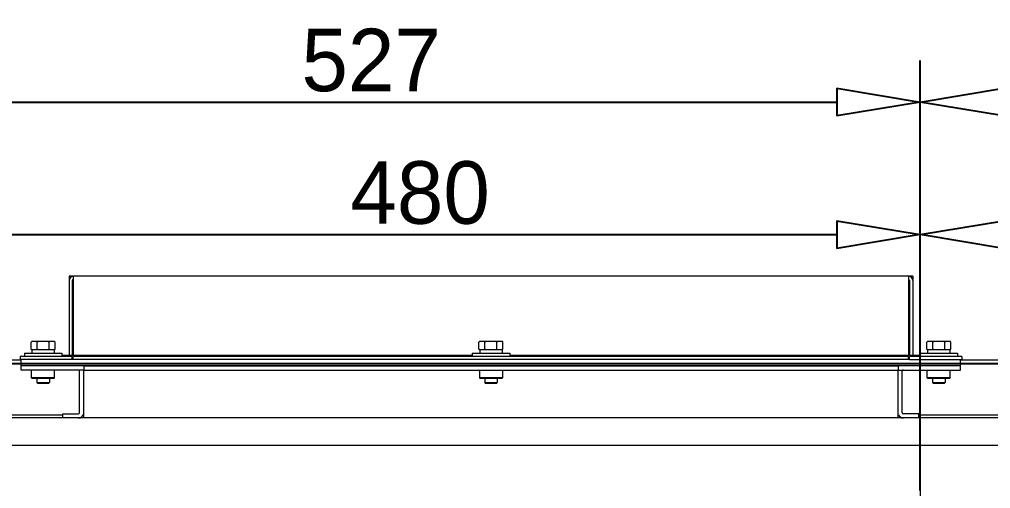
# Model space of a CAD drawing. Header units: inches. Extents: x -4705 to 38647, y 7098 to 31800.
# Drawn here: x 4938.1 to 5404.4, y 26588.1 to 26813.3 of the extents above; entities that cross this region are included whole.
import ezdxf

# ---------------------------------------------------------------- set-up
doc = ezdxf.new("R2010")
doc.units = ezdxf.units.IN
doc.header["$LTSCALE"] = 10
doc.header["$MEASUREMENT"] = 0
doc.linetypes.add('CENTER', pattern=[2, 1.25, -0.25, 0.25, -0.25])
doc.linetypes.add('CENTERX2', pattern=[20.32, 12.7, -2.54, 2.54, -2.54])
doc.layers.get('0').update_dxf_attribs({"lineweight": 0})
doc.layers.get('Defpoints').update_dxf_attribs({"lineweight": 0})
doc.layers.add('00_COMPONENTS', color=7, linetype='Continuous', lineweight=0)
doc.styles.get("Standard").update_dxf_attribs({"font": 'SourceHanSansCN-Normal.ttf'})
doc.dimstyles.new('副本 (2) Standard', dxfattribs={"dimtxt": 30, "dimasz": 40, "dimexe": 20, "dimexo": 2, "dimgap": 5, "dimtad": 1, "dimtoh": 1, "dimdec": 0, "dimdsep": 46, "dimtxsty": 'Standard', "dimblk": 'CLOSEDBLANK', "dimcen": 0.09, "dimclrd": 256, "dimadec": 0, "dimazin": 0, "dimtfac": 1, "dimtdec": 0, "dimtofl": 0, "dimtmove": 1, "dimatfit": 2, "dimldrblk": 'CLOSEDBLANK', "dimfxl": 1, "dimtolj": 1, "dimtzin": 0, "dimarcsym": 0})

# ---------------------------------------------------------------- blocks, each defined once
blk = doc.blocks.new('_ClosedBlank')
at = {"color": 0, "linetype": 'ByBlock', "lineweight": -2}
for p, q in [((-1, 0.167), (0, 0)), ((-1, 0.167), (-1, -0.167)), ((0, 0), (-1, -0.167))]:
    blk.add_line(p, q, dxfattribs=at)
blk = doc.blocks.new('*D19')
at = {"color": 0, "linetype": 'CENTER', "lineweight": -2, "ltscale": 50, "transparency": 16777216}
for p, q in [((4890.51, 26610.97), (4890.51, 26729.97)), ((5370.51, 26597.74), (5370.51, 26729.97))]:
    blk.add_line(p, q, dxfattribs=at)
at = {"linetype": 'CENTER', "lineweight": -2, "ltscale": 50, "transparency": 16777216}
blk.add_line((4930.51, 26709.97), (5330.51, 26709.97), dxfattribs=at)
at = {"layer": 'Defpoints', "color": 0, "linetype": 'CENTER', "transparency": 16777216}
for p in [(5370.51, 26709.97), (4890.51, 26608.97), (5370.51, 26595.74)]:
    blk.add_point(p, dxfattribs=at)
at = {"linetype": 'ByBlock', "lineweight": -2, "transparency": 16777216, "xscale": 40, "yscale": 40, "zscale": 40, "rotation": 180}
blk.add_blockref('_ClosedBlank', (4890.51, 26709.97), dxfattribs=at)
at = {"linetype": 'ByBlock', "lineweight": -2, "transparency": 16777216, "xscale": 40, "yscale": 40, "zscale": 40}
blk.add_blockref('_ClosedBlank', (5370.51, 26709.97), dxfattribs=at)
at = {"color": 0, "linetype": 'CENTER', "ltscale": 50, "transparency": 16777216, "insert": (5130.51, 26729.97), "char_height": 30, "attachment_point": 5}
blk.add_mtext('\\A1;480', dxfattribs=at)
blk = doc.blocks.new('*D20')
at = {"color": 0, "linetype": 'CENTER', "lineweight": -2, "ltscale": 50, "transparency": 16777216}
for p, q in [((5370.51, 26597.74), (5370.51, 26729.97)), ((5850.51, 26610.97), (5850.51, 26729.97))]:
    blk.add_line(p, q, dxfattribs=at)
at = {"linetype": 'CENTER', "lineweight": -2, "ltscale": 50, "transparency": 16777216}
blk.add_line((5410.51, 26709.97), (5810.51, 26709.97), dxfattribs=at)
at = {"layer": 'Defpoints', "color": 0, "linetype": 'CENTER', "transparency": 16777216}
for p in [(5850.51, 26709.97), (5850.51, 26608.97), (5370.51, 26595.74)]:
    blk.add_point(p, dxfattribs=at)
at = {"linetype": 'ByBlock', "lineweight": -2, "transparency": 16777216, "xscale": 40, "yscale": 40, "zscale": 40, "rotation": 180}
blk.add_blockref('_ClosedBlank', (5370.51, 26709.97), dxfattribs=at)
at = {"linetype": 'ByBlock', "lineweight": -2, "transparency": 16777216, "xscale": 40, "yscale": 40, "zscale": 40}
blk.add_blockref('_ClosedBlank', (5850.51, 26709.97), dxfattribs=at)
at = {"color": 0, "linetype": 'CENTER', "ltscale": 50, "transparency": 16777216, "insert": (5610.51, 26729.97), "char_height": 30, "attachment_point": 5}
blk.add_mtext('\\A1;480', dxfattribs=at)
blk = doc.blocks.new('*D21')
at = {"color": 0, "linetype": 'CENTER', "lineweight": -2, "ltscale": 50, "transparency": 16777216}
for p, q in [((4843.51, 26563.97), (4843.51, 26793.6)), ((5370.51, 26589.89), (5370.51, 26793.6))]:
    blk.add_line(p, q, dxfattribs=at)
at = {"linetype": 'CENTER', "lineweight": -2, "ltscale": 50, "transparency": 16777216}
blk.add_line((4883.51, 26773.6), (5330.51, 26773.6), dxfattribs=at)
at = {"layer": 'Defpoints', "color": 0, "linetype": 'CENTER', "transparency": 16777216}
for p in [(5370.51, 26773.6), (5370.51, 26587.89), (4843.51, 26561.97)]:
    blk.add_point(p, dxfattribs=at)
at = {"linetype": 'ByBlock', "lineweight": -2, "transparency": 16777216, "xscale": 40, "yscale": 40, "zscale": 40, "rotation": 180}
blk.add_blockref('_ClosedBlank', (4843.51, 26773.6), dxfattribs=at)
at = {"linetype": 'ByBlock', "lineweight": -2, "transparency": 16777216, "xscale": 40, "yscale": 40, "zscale": 40}
blk.add_blockref('_ClosedBlank', (5370.51, 26773.6), dxfattribs=at)
at = {"color": 0, "linetype": 'CENTER', "ltscale": 50, "transparency": 16777216, "insert": (5107.01, 26793.6), "char_height": 30, "attachment_point": 5}
blk.add_mtext('\\A1;527', dxfattribs=at)
blk = doc.blocks.new('*D22')
at = {"color": 0, "linetype": 'CENTER', "lineweight": -2, "ltscale": 50, "transparency": 16777216}
for p, q in [((5370.51, 26587.16), (5370.51, 26793.6)), ((5897.51, 26563.97), (5897.51, 26793.6))]:
    blk.add_line(p, q, dxfattribs=at)
at = {"linetype": 'CENTER', "lineweight": -2, "ltscale": 50, "transparency": 16777216}
blk.add_line((5410.51, 26773.6), (5857.51, 26773.6), dxfattribs=at)
at = {"layer": 'Defpoints', "color": 0, "linetype": 'CENTER', "transparency": 16777216}
for p in [(5897.51, 26773.6), (5370.51, 26585.16), (5897.51, 26561.97)]:
    blk.add_point(p, dxfattribs=at)
at = {"linetype": 'ByBlock', "lineweight": -2, "transparency": 16777216, "xscale": 40, "yscale": 40, "zscale": 40, "rotation": 180}
blk.add_blockref('_ClosedBlank', (5370.51, 26773.6), dxfattribs=at)
at = {"linetype": 'ByBlock', "lineweight": -2, "transparency": 16777216, "xscale": 40, "yscale": 40, "zscale": 40}
blk.add_blockref('_ClosedBlank', (5897.51, 26773.6), dxfattribs=at)
at = {"color": 0, "linetype": 'CENTER', "ltscale": 50, "transparency": 16777216, "insert": (5634.01, 26793.6), "char_height": 30, "attachment_point": 5}
blk.add_mtext('\\A1;527', dxfattribs=at)
blk = doc.blocks.new('*D27')
at = {"color": 0, "linetype": 'CENTER', "lineweight": -2, "ltscale": 50, "transparency": 16777216}
for p, q in [((5752.36, 26647.97), (4784.99, 26647.97)), ((5039.92, 26251.97), (4784.99, 26251.97))]:
    blk.add_line(p, q, dxfattribs=at)
at = {"linetype": 'CENTER', "lineweight": -2, "ltscale": 50, "transparency": 16777216}
blk.add_line((4804.99, 26607.97), (4804.99, 26291.97), dxfattribs=at)
at = {"layer": 'Defpoints', "color": 0, "linetype": 'CENTER', "transparency": 16777216}
for p in [(5754.36, 26647.97), (4804.99, 26251.97), (5041.92, 26251.97)]:
    blk.add_point(p, dxfattribs=at)
at = {"linetype": 'ByBlock', "lineweight": -2, "transparency": 16777216, "xscale": 40, "yscale": 40, "zscale": 40}
for p, rotation in [((4804.99, 26647.97), 90), ((4804.99, 26251.97), 270)]:
    blk.add_blockref('_ClosedBlank', p, dxfattribs=dict(at, rotation=rotation))
at = {"color": 0, "linetype": 'CENTER', "ltscale": 50, "transparency": 16777216, "insert": (4784.99, 26449.97), "char_height": 30, "attachment_point": 5, "rotation": 90}
blk.add_mtext('\\A1;396', dxfattribs=at)
blk = doc.blocks.new('*D28')
at = {"color": 0, "linetype": 'CENTER', "lineweight": -2, "ltscale": 50, "transparency": 16777216}
for p, q in [((5507.92, 26647.97), (4733.1, 26647.97)), ((5040.89, 26201.97), (4733.1, 26201.97))]:
    blk.add_line(p, q, dxfattribs=at)
at = {"linetype": 'CENTER', "lineweight": -2, "ltscale": 50, "transparency": 16777216}
blk.add_line((4753.1, 26607.97), (4753.1, 26241.97), dxfattribs=at)
at = {"layer": 'Defpoints', "color": 0, "linetype": 'CENTER', "transparency": 16777216}
for p in [(5509.92, 26647.97), (4753.1, 26201.97), (5042.89, 26201.97)]:
    blk.add_point(p, dxfattribs=at)
at = {"linetype": 'ByBlock', "lineweight": -2, "transparency": 16777216, "xscale": 40, "yscale": 40, "zscale": 40}
for p, rotation in [((4753.1, 26647.97), 90), ((4753.1, 26201.97), 270)]:
    blk.add_blockref('_ClosedBlank', p, dxfattribs=dict(at, rotation=rotation))
at = {"color": 0, "linetype": 'CENTER', "ltscale": 50, "transparency": 16777216, "insert": (4733.1, 26424.97), "char_height": 30, "attachment_point": 5, "rotation": 90}
blk.add_mtext('\\A1;446', dxfattribs=at)

msp = doc.modelspace()

# ---------------------------------------------------------------- linework, layer by layer
at = {"color": 0, "linetype": 'CENTER', "ltscale": 50}
msp.add_line((4890.509, 26608.974), (5850.509, 26608.974), dxfattribs=at)
at = {"color": 1, "linetype": 'CENTERX2', "ltscale": 50}
msp.add_line((5370.509, 26608.974), (5370.509, 25821.134), dxfattribs=at)
at = {"layer": '00_COMPONENTS', "color": 1, "linetype": 'Continuous'}
for p, q in [((5367.009, 26689.974), (4962.009, 26689.974)), ((4962.009, 26689.974), (4962.009, 26688.474)), ((4962.009, 26687.974), (4962.009, 26651.974)), ((4963.509, 26687.974), (4964.009, 26687.974)), ((4963.509, 26687.974), (4963.509, 26651.974)), ((4964.009, 26689.974), (4964.009, 26651.974)), ((5365.009, 26689.974), (5365.009, 26651.974)), ((5365.509, 26687.974), (5365.009, 26687.974)), ((5365.509, 26687.974), (5365.509, 26651.974)), ((5367.009, 26689.974), (5367.009, 26688.474)), ((5367.009, 26687.974), (5367.009, 26651.974))]:
    msp.add_line(p, q, dxfattribs=at)
at = {"layer": '00_COMPONENTS', "color": 7, "linetype": 'Continuous'}
for p, q in [((4943.736, 26658.374), (4944.036, 26658.674)), ((4943.736, 26654.974), (4943.736, 26658.374)), ((4944.036, 26654.674), (4943.736, 26654.974)), ((4954.983, 26658.674), (4944.036, 26658.674)), ((4954.983, 26654.674), (4944.036, 26654.674)), ((4944.154, 26654.674), (4944.154, 26653.074)), ((4946.623, 26654.974), (4946.623, 26658.374)), ((4952.396, 26654.974), (4952.396, 26658.374)), ((4954.864, 26654.674), (4954.864, 26653.074)), ((4955.283, 26658.374), (4954.983, 26658.674)), ((4954.983, 26654.674), (4955.283, 26654.974)), ((4955.283, 26654.974), (4955.283, 26658.374)), ((5158.736, 26658.374), (5159.036, 26658.674)), ((5158.736, 26654.974), (5158.736, 26658.374)), ((5159.036, 26654.674), (5158.736, 26654.974)), ((5169.983, 26658.674), (5159.036, 26658.674)), ((5169.983, 26654.674), (5159.036, 26654.674)), ((5159.154, 26654.674), (5159.154, 26653.074)), ((5161.623, 26654.974), (5161.623, 26658.374)), ((5167.396, 26654.974), (5167.396, 26658.374)), ((5169.864, 26654.674), (5169.864, 26653.074)), ((5170.283, 26658.374), (5169.983, 26658.674)), ((5169.983, 26654.674), (5170.283, 26654.974)), ((5170.283, 26654.974), (5170.283, 26658.374)), ((5373.736, 26658.374), (5374.036, 26658.674)), ((5373.736, 26654.974), (5373.736, 26658.374)), ((5374.036, 26654.674), (5373.736, 26654.974)), ((5384.983, 26658.674), (5374.036, 26658.674)), ((5384.983, 26654.674), (5374.036, 26654.674)), ((5374.154, 26654.674), (5374.154, 26653.074)), ((5376.623, 26654.974), (5376.623, 26658.374)), ((5382.396, 26654.974), (5382.396, 26658.374)), ((5384.864, 26654.674), (5384.864, 26653.074)), ((5385.283, 26658.374), (5384.983, 26658.674)), ((5384.983, 26654.674), (5385.283, 26654.974)), ((5385.283, 26654.974), (5385.283, 26658.374)), ((4939.009, 26649.774), (4877.009, 26649.774)), ((4963.509, 26651.474), (4938.509, 26651.474)), ((4938.509, 26651.474), (4938.509, 26649.974)), ((4963.509, 26649.974), (4938.509, 26649.974)), ((4939.009, 26644.974), (4939.009, 26649.974)), ((4940.509, 26653.074), (4958.509, 26653.074)), ((4940.509, 26653.074), (4940.509, 26651.474)), ((4958.509, 26653.074), (4958.509, 26651.474)), ((5155.509, 26651.974), (4958.509, 26651.974)), ((4963.509, 26649.974), (4963.509, 26651.474)), ((4964.009, 26649.974), (4963.509, 26649.974)), ((5365.009, 26651.474), (4964.009, 26651.474)), ((4964.009, 26649.974), (4964.009, 26651.474)), ((5365.009, 26649.974), (4964.009, 26649.974)), ((5155.509, 26653.074), (5173.509, 26653.074)), ((5155.509, 26653.074), (5155.509, 26651.474)), ((5173.509, 26653.074), (5173.509, 26651.474)), ((5370.509, 26651.974), (5173.509, 26651.974)), ((5365.009, 26649.974), (5365.009, 26651.474)), ((5365.509, 26649.974), (5365.009, 26649.974)), ((5390.509, 26651.474), (5365.509, 26651.474)), ((5365.509, 26649.974), (5365.509, 26651.474)), ((5365.509, 26649.974), (5390.509, 26649.974)), ((5370.509, 26653.074), (5388.509, 26653.074)), ((5370.509, 26653.074), (5370.509, 26651.474)), ((5388.509, 26653.074), (5388.509, 26651.474)), ((5390.009, 26644.974), (5390.009, 26649.974)), ((5447.509, 26649.774), (5390.009, 26649.774)), ((5390.509, 26651.474), (5390.509, 26649.974)), ((4939.009, 26647.974), (4831.509, 26647.974)), ((5390.009, 26646.974), (4939.009, 26646.974)), ((4969.009, 26644.974), (4939.009, 26644.974)), ((4943.984, 26641.274), (4943.984, 26644.974)), ((4955.034, 26641.274), (4955.034, 26644.974)), ((4969.009, 26646.974), (5360.009, 26646.974)), ((4969.009, 26646.974), (4969.009, 26644.974)), ((4969.009, 26646.974), (4969.009, 26644.974)), ((4969.009, 26644.974), (5360.009, 26644.974)), ((4969.009, 26622.474), (4969.009, 26644.974)), ((5158.984, 26644.974), (5158.984, 26641.274)), ((5170.034, 26644.974), (5170.034, 26641.274)), ((5360.009, 26646.974), (5360.009, 26644.974)), ((5360.009, 26646.974), (5360.009, 26644.974)), ((5360.009, 26644.974), (5390.009, 26644.974)), ((5360.009, 26622.474), (5360.009, 26644.974)), ((5373.984, 26641.274), (5373.984, 26644.974)), ((5385.034, 26641.274), (5385.034, 26644.974)), ((5909.509, 26647.974), (5390.009, 26647.974)), ((4955.034, 26641.274), (4943.984, 26641.274)), ((4943.984, 26641.274), (4944.284, 26640.974)), ((4954.734, 26640.974), (4944.284, 26640.974)), ((4946.509, 26640.974), (4946.509, 26638.924)), ((4952.509, 26640.974), (4952.509, 26638.924)), ((4955.034, 26641.274), (4954.734, 26640.974)), ((4967.009, 26624.474), (4967.009, 26644.474)), ((5170.034, 26641.274), (5158.984, 26641.274)), ((5159.284, 26640.974), (5158.984, 26641.274)), ((5169.734, 26640.974), (5159.284, 26640.974)), ((5161.509, 26640.974), (5161.509, 26638.924)), ((5167.509, 26640.974), (5167.509, 26638.924)), ((5169.734, 26640.974), (5170.034, 26641.274)), ((5362.009, 26624.474), (5362.009, 26644.474)), ((5385.034, 26641.274), (5373.984, 26641.274)), ((5373.984, 26641.274), (5374.284, 26640.974)), ((5384.734, 26640.974), (5374.284, 26640.974)), ((5376.509, 26640.974), (5376.509, 26638.924)), ((5382.509, 26640.974), (5382.509, 26638.924)), ((5385.034, 26641.274), (5384.734, 26640.974)), ((4946.509, 26638.924), (4952.509, 26638.924)), ((4946.759, 26638.674), (4946.509, 26638.924)), ((4946.759, 26638.674), (4952.259, 26638.674)), ((4952.259, 26638.674), (4952.509, 26638.924)), ((5161.509, 26638.924), (5167.509, 26638.924)), ((5161.759, 26638.674), (5161.509, 26638.924)), ((5161.759, 26638.674), (5167.259, 26638.674)), ((5167.259, 26638.674), (5167.509, 26638.924)), ((5376.509, 26638.924), (5382.509, 26638.924)), ((5376.759, 26638.674), (5376.509, 26638.924)), ((5376.759, 26638.674), (5382.259, 26638.674)), ((5382.259, 26638.674), (5382.509, 26638.924)), ((4833.509, 26623.474), (4959.009, 26623.474)), ((5807.509, 26621.974), (4933.509, 26621.974)), ((4959.009, 26623.974), (4966.509, 26623.974)), ((4959.009, 26621.974), (4959.009, 26623.974)), ((4968.791, 26623.474), (4969.009, 26623.474)), ((5360.009, 26623.474), (5360.228, 26623.474)), ((5370.009, 26623.974), (5362.509, 26623.974)), ((5370.009, 26621.974), (5370.009, 26623.974)), ((5370.009, 26623.474), (5907.509, 26623.474))]:
    msp.add_line(p, q, dxfattribs=at)
at = {"layer": '00_COMPONENTS', "color": 1, "linetype": 'Continuous'}
for centre, radius, start, end in [((4964.009, 26687.974), 2, 90, 180), ((4964.009, 26687.974), 0.5, 90, 180), ((5365.009, 26687.974), 2, 0, 90), ((5365.009, 26687.974), 0.5, 0, 90)]:
    msp.add_arc(centre, radius, start, end, dxfattribs=at)
at = {"layer": '00_COMPONENTS', "color": 7, "linetype": 'Continuous'}
for centre, radius, start, end in [((4946.451, 26657.603), 3.776, 228.69912, 230.83816), ((4952.568, 26655.747), 3.776, 48.70127, 50.83821), ((5161.451, 26657.603), 3.776, 228.69912, 230.83816), ((5167.568, 26655.747), 3.776, 48.70127, 50.83821), ((5376.451, 26657.603), 3.776, 228.69912, 230.83816), ((5382.568, 26655.747), 3.776, 48.70127, 50.83821), ((4966.509, 26644.474), 0.5, 0, 90), ((5362.509, 26644.474), 0.5, 90, 180), ((4966.509, 26624.474), 0.5, 270, 0), ((4966.509, 26624.474), 2.5, 270, 339.98888), ((5362.509, 26624.474), 2.5, 200.01112, 270), ((5362.509, 26624.474), 0.5, 180, 270)]:
    msp.add_arc(centre, radius, start, end, dxfattribs=at)
for points in [[(4944.066, 26658.674), (4943.95, 26658.581), (4943.841, 26658.48), (4943.736, 26658.374)], [(4943.958, 26654.766), (4943.882, 26654.833), (4943.808, 26654.903), (4943.736, 26654.974)], [(4946.623, 26658.374), (4946.517, 26658.48), (4946.408, 26658.581), (4946.293, 26658.674)], [(4946.623, 26654.974), (4946.517, 26654.869), (4946.408, 26654.768), (4946.293, 26654.674)], [(4947.282, 26658.674), (4947.059, 26658.583), (4946.839, 26658.483), (4946.623, 26658.374)], [(4947.282, 26654.674), (4947.059, 26654.766), (4946.839, 26654.866), (4946.623, 26654.974)], [(4952.396, 26658.374), (4952.18, 26658.483), (4951.96, 26658.583), (4951.736, 26658.674)], [(4952.396, 26654.974), (4952.18, 26654.866), (4951.96, 26654.766), (4951.736, 26654.674)], [(4952.726, 26658.674), (4952.611, 26658.581), (4952.501, 26658.48), (4952.396, 26658.374)], [(4952.726, 26654.674), (4952.611, 26654.768), (4952.501, 26654.869), (4952.396, 26654.974)], [(4955.283, 26654.974), (4955.178, 26654.869), (4955.068, 26654.768), (4954.953, 26654.674)], [(4955.283, 26658.374), (4955.211, 26658.446), (4955.137, 26658.516), (4955.06, 26658.584)], [(5159.066, 26658.674), (5158.95, 26658.581), (5158.841, 26658.48), (5158.736, 26658.374)], [(5158.958, 26654.766), (5158.882, 26654.833), (5158.808, 26654.903), (5158.736, 26654.974)], [(5161.623, 26658.374), (5161.517, 26658.48), (5161.408, 26658.581), (5161.293, 26658.674)], [(5161.623, 26654.974), (5161.517, 26654.869), (5161.408, 26654.768), (5161.293, 26654.674)], [(5162.282, 26658.674), (5162.059, 26658.583), (5161.839, 26658.483), (5161.623, 26658.374)], [(5162.282, 26654.674), (5162.059, 26654.766), (5161.839, 26654.866), (5161.623, 26654.974)], [(5167.396, 26658.374), (5167.18, 26658.483), (5166.96, 26658.583), (5166.736, 26658.674)], [(5167.396, 26654.974), (5167.18, 26654.866), (5166.96, 26654.766), (5166.736, 26654.674)], [(5167.726, 26658.674), (5167.611, 26658.581), (5167.501, 26658.48), (5167.396, 26658.374)], [(5167.726, 26654.674), (5167.611, 26654.768), (5167.501, 26654.869), (5167.396, 26654.974)], [(5170.283, 26654.974), (5170.178, 26654.869), (5170.068, 26654.768), (5169.953, 26654.674)], [(5170.283, 26658.374), (5170.211, 26658.446), (5170.137, 26658.516), (5170.06, 26658.584)], [(5374.066, 26658.674), (5373.95, 26658.581), (5373.841, 26658.48), (5373.736, 26658.374)], [(5373.958, 26654.766), (5373.882, 26654.833), (5373.808, 26654.903), (5373.736, 26654.974)], [(5376.623, 26658.374), (5376.517, 26658.48), (5376.408, 26658.581), (5376.293, 26658.674)], [(5376.623, 26654.974), (5376.517, 26654.869), (5376.408, 26654.768), (5376.293, 26654.674)], [(5377.282, 26658.674), (5377.059, 26658.583), (5376.839, 26658.483), (5376.623, 26658.374)], [(5377.282, 26654.674), (5377.059, 26654.766), (5376.839, 26654.866), (5376.623, 26654.974)], [(5382.396, 26658.374), (5382.18, 26658.483), (5381.96, 26658.583), (5381.736, 26658.674)], [(5382.396, 26654.974), (5382.18, 26654.866), (5381.96, 26654.766), (5381.736, 26654.674)], [(5382.726, 26658.674), (5382.611, 26658.581), (5382.501, 26658.48), (5382.396, 26658.374)], [(5382.726, 26654.674), (5382.611, 26654.768), (5382.501, 26654.869), (5382.396, 26654.974)], [(5385.283, 26654.974), (5385.178, 26654.869), (5385.068, 26654.768), (5384.953, 26654.674)], [(5385.283, 26658.374), (5385.211, 26658.446), (5385.137, 26658.516), (5385.06, 26658.584)]]:
    msp.add_open_spline(points, degree=3, dxfattribs=at)

# ---------------------------------------------------------------- dimensions: what is measured, and where the dimension line sits
at = {"color": 0, "linetype": 'CENTER', "ltscale": 50}
for base, p1, p2, picture, middle in [((5370.509, 26773.595), (4843.509, 26561.974), (5370.509, 26587.891), '*D21', (5107.009, 26793.595)), ((5897.509, 26773.595), (5370.509, 26585.162), (5897.509, 26561.974), '*D22', (5634.009, 26793.595)), ((5370.509, 26709.974), (4890.509, 26608.974), (5370.509, 26595.736), '*D19', (5130.509, 26729.974)), ((5850.509, 26709.974), (5370.509, 26595.736), (5850.509, 26608.974), '*D20', (5610.509, 26729.974))]:
    dim = msp.add_linear_dim(base=base, p1=p1, p2=p2, dimstyle='副本 (2) Standard', dxfattribs=at)
    dim.commit()
    dim.dimension.update_dxf_attribs({"geometry": picture, "text_midpoint": middle})
for base, p1, p2, picture, middle in [((4753.096, 26201.974), (5509.922, 26647.974), (5042.889, 26201.974), '*D28', (4733.096, 26424.974)), ((4804.993, 26251.974), (5754.358, 26647.974), (5041.919, 26251.974), '*D27', (4784.993, 26449.974))]:
    dim = msp.add_linear_dim(base=base, p1=p1, p2=p2, angle=90, dimstyle='副本 (2) Standard', dxfattribs=at)
    dim.commit()
    dim.dimension.update_dxf_attribs({"geometry": picture, "text_midpoint": middle})

doc.saveas('drawing.dxf')
